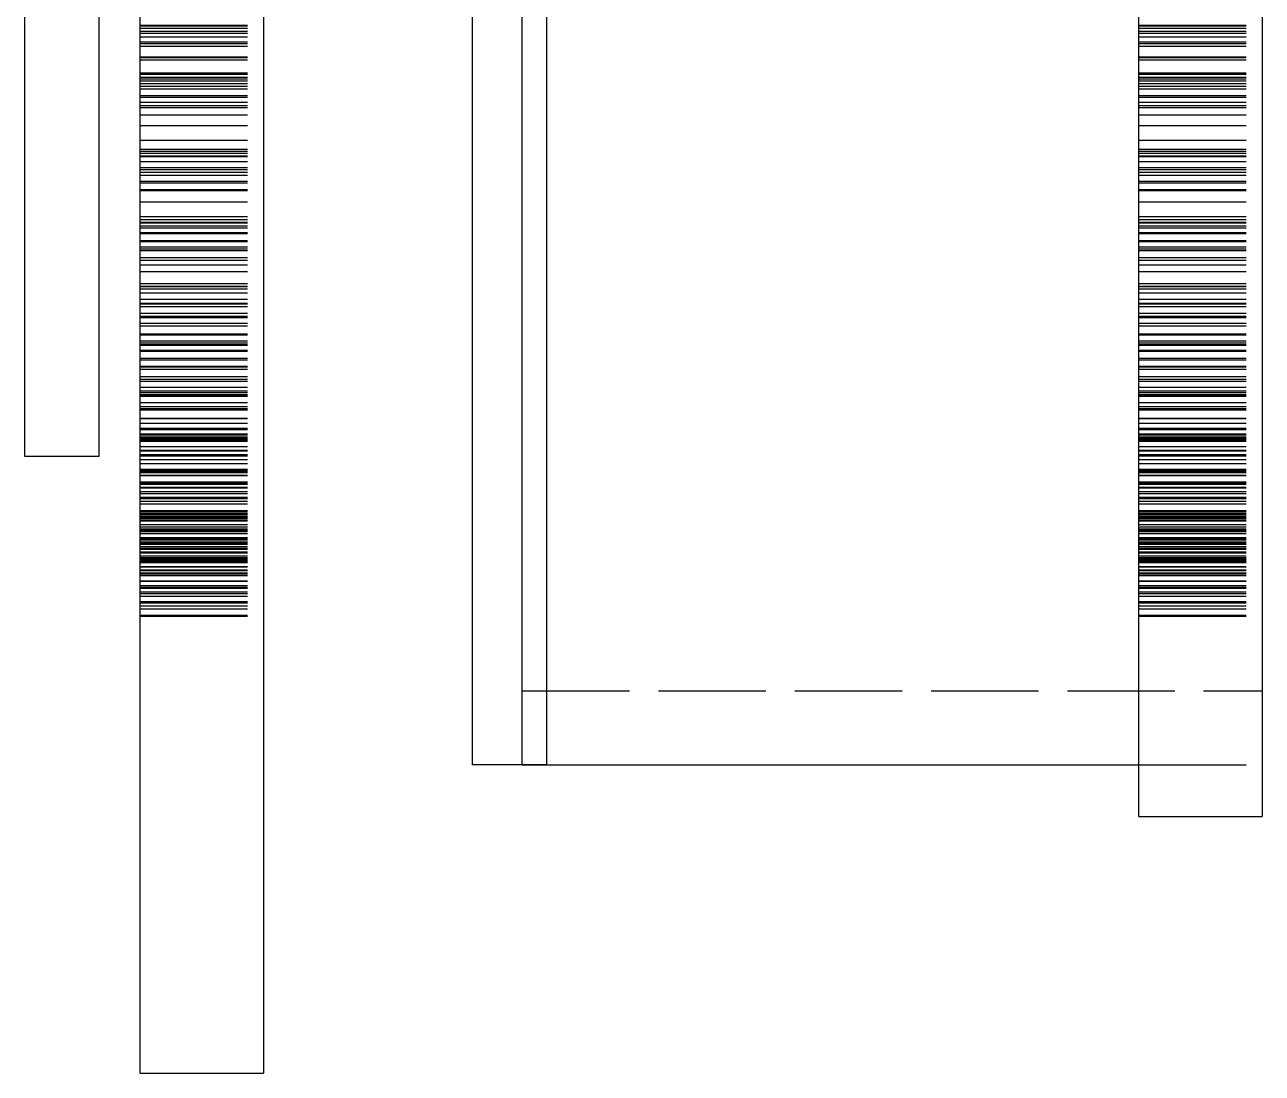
# Model space of a CAD drawing. Extents: x -49 to 4846, y -968 to 1090.
# Drawn here: x 4668.2 to 4768.6, y -967.9 to -882.9 of the extents above; entities that cross this region are included whole.
import ezdxf

# ---------------------------------------------------------------- set-up
doc = ezdxf.new("R2010")
doc.units = 0
doc.linetypes.add('DASHED', pattern=[11.05, 8.7, -2.35])
doc.linetypes.add('DOT', pattern=[2.2, 1.1, -1.1])
doc.layers.get('0').update_dxf_attribs({"linetype": 'CONTINUOUS'})
doc.layers.add('INVISIBLE', color=6, linetype='DOT')

msp = doc.modelspace()

# ---------------------------------------------------------------- linework, layer by layer
at = {"color": 1}
for p, q in [((4687.607727, -617.895823), (4687.607727, -967.895823)), ((4768.573243, -638.699746), (4768.573243, -947.0919)), ((4704.550059, -942.895823), (4704.550059, -642.895823)), ((4708.573243, -922.799634), (4708.573243, -642.895823)), ((4710.550059, -642.895823), (4710.550059, -922.799634)), ((4668.249041, -917.895823), (4668.249041, -667.895823)), ((4674.249041, -667.895823), (4674.249041, -901.148999)), ((4677.607727, -967.895823), (4677.607727, -792.895823)), ((4758.573243, -947.0919), (4758.573243, -792.895823)), ((4674.249041, -901.148999), (4674.249041, -917.895823)), ((4674.249041, -917.895823), (4668.249041, -917.895823)), ((4708.573243, -942.895823), (4708.573243, -922.799634)), ((4710.550059, -922.799634), (4710.550059, -942.895823)), ((4710.550059, -942.895823), (4704.550059, -942.895823)), ((4708.573243, -942.895823), (4758.573243, -942.895823)), ((4758.573243, -947.0919), (4768.573243, -947.0919)), ((4677.607727, -967.895823), (4687.607727, -967.895823))]:
    msp.add_line(p, q, dxfattribs=at)
at = {"layer": 'INVISIBLE', "linetype": 'DASHED'}
for p, q in [((4677.607727, -882.943732), (4687.607727, -882.943732)), ((4677.607727, -882.989425), (4687.607727, -882.989425)), ((4677.607727, -883.195875), (4687.607727, -883.195875)), ((4677.607727, -883.438525), (4687.607727, -883.438525)), ((4677.607727, -883.587588), (4687.607727, -883.587588)), ((4758.573243, -882.943732), (4768.573243, -882.943732)), ((4758.573243, -882.989425), (4768.573243, -882.989425)), ((4758.573243, -883.195875), (4768.573243, -883.195875)), ((4758.573243, -883.438525), (4768.573243, -883.438525)), ((4758.573243, -883.587586), (4768.573243, -883.587586)), ((4677.607727, -883.878772), (4687.607727, -883.878772)), ((4677.607727, -884.296161), (4687.607727, -884.296161)), ((4677.607727, -884.438676), (4687.607727, -884.438676)), ((4677.607727, -884.641451), (4687.607727, -884.641451)), ((4758.573243, -883.878772), (4768.573243, -883.878772)), ((4758.573243, -884.296161), (4768.573243, -884.296161)), ((4758.573243, -884.438676), (4768.573243, -884.438676)), ((4758.573243, -884.641451), (4768.573243, -884.641451)), ((4677.607727, -885.507742), (4687.607727, -885.507742)), ((4677.607727, -885.569768), (4687.607727, -885.569768)), ((4677.607727, -885.738739), (4687.607727, -885.738739)), ((4758.573243, -885.507742), (4768.573243, -885.507742)), ((4758.573243, -885.569768), (4768.573243, -885.569768)), ((4758.573243, -885.738739), (4768.573243, -885.738739)), ((4677.607727, -886.802633), (4687.607727, -886.802633)), ((4758.573243, -886.802633), (4768.573243, -886.802633)), ((4677.607727, -886.917263), (4687.607727, -886.917263)), ((4677.607727, -887.162561), (4687.607727, -887.162561)), ((4677.607727, -887.288836), (4687.607727, -887.288836)), ((4677.607727, -887.455539), (4687.607727, -887.455539)), ((4677.607727, -887.671051), (4687.607727, -887.671051)), ((4758.573243, -886.917263), (4768.573243, -886.917263)), ((4758.573243, -887.162561), (4768.573243, -887.162561)), ((4758.573243, -887.288836), (4768.573243, -887.288836)), ((4758.573243, -887.455539), (4768.573243, -887.455539)), ((4758.573243, -887.671053), (4768.573243, -887.671053)), ((4677.607727, -887.88823), (4687.607727, -887.88823)), ((4677.607727, -888.100974), (4687.607727, -888.100974)), ((4677.607727, -888.636351), (4687.607727, -888.636351)), ((4677.607727, -888.770397), (4687.607727, -888.770397)), ((4758.573243, -887.888229), (4768.573243, -887.888229)), ((4758.573243, -888.100974), (4768.573243, -888.100974)), ((4758.573243, -888.636351), (4768.573243, -888.636351)), ((4758.573243, -888.770399), (4768.573243, -888.770399)), ((4677.607727, -889.177907), (4687.607727, -889.177907)), ((4677.607727, -889.459264), (4687.607727, -889.459264)), ((4677.607727, -889.622066), (4687.607727, -889.622066)), ((4758.573243, -889.177907), (4768.573243, -889.177907)), ((4758.573243, -889.459264), (4768.573243, -889.459264)), ((4758.573243, -889.622066), (4768.573243, -889.622066)), ((4677.607727, -890.202803), (4687.607727, -890.202803)), ((4758.573243, -890.202801), (4768.573243, -890.202801)), ((4677.607727, -891.083899), (4687.607727, -891.083899)), ((4758.573243, -891.083899), (4768.573243, -891.083899)), ((4677.607727, -892.25236), (4687.607727, -892.25236)), ((4758.573243, -892.25236), (4768.573243, -892.25236)), ((4677.607727, -892.997742), (4687.607727, -892.997742)), ((4677.607727, -893.151149), (4687.607727, -893.151149)), ((4677.607727, -893.303476), (4687.607727, -893.303476)), ((4677.607727, -893.523025), (4687.607727, -893.523025)), ((4677.607727, -893.568994), (4687.607727, -893.568994)), ((4677.607727, -893.574577), (4687.607727, -893.574577)), ((4758.573243, -892.997742), (4768.573243, -892.997742)), ((4758.573243, -893.151149), (4768.573243, -893.151149)), ((4758.573243, -893.303476), (4768.573243, -893.303476)), ((4758.573243, -893.523025), (4768.573243, -893.523025)), ((4758.573243, -893.568994), (4768.573243, -893.568994)), ((4758.573243, -893.574577), (4768.573243, -893.574577)), ((4677.607727, -894.001245), (4687.607727, -894.001245)), ((4677.607727, -894.490573), (4687.607727, -894.490573)), ((4677.607727, -894.639624), (4687.607727, -894.639624)), ((4677.607727, -894.865908), (4687.607727, -894.865908)), ((4758.573243, -894.001246), (4768.573243, -894.001246)), ((4758.573243, -894.490573), (4768.573243, -894.490573)), ((4758.573243, -894.639624), (4768.573243, -894.639624)), ((4758.573243, -894.865909), (4768.573243, -894.865909)), ((4677.607727, -895.104901), (4687.607727, -895.104901)), ((4677.607727, -895.577354), (4687.607727, -895.577354)), ((4677.607727, -895.732508), (4687.607727, -895.732508)), ((4758.573243, -895.104901), (4768.573243, -895.104901)), ((4758.573243, -895.577354), (4768.573243, -895.577354)), ((4758.573243, -895.732508), (4768.573243, -895.732508)), ((4677.607727, -896.25244), (4687.607727, -896.25244)), ((4677.607727, -896.343949), (4687.607727, -896.343949)), ((4758.573243, -896.25244), (4768.573243, -896.25244)), ((4758.573243, -896.343947), (4768.573243, -896.343947)), ((4677.607727, -897.250761), (4687.607727, -897.250761)), ((4758.573243, -897.250761), (4768.573243, -897.250761)), ((4677.607727, -898.450896), (4687.607727, -898.450896)), ((4677.607727, -898.701267), (4687.607727, -898.701267)), ((4677.607727, -898.896602), (4687.607727, -898.896602)), ((4758.573243, -898.450896), (4768.573243, -898.450896)), ((4758.573243, -898.701267), (4768.573243, -898.701267)), ((4758.573243, -898.896601), (4768.573243, -898.896601)), ((4677.607727, -898.955215), (4687.607727, -898.955215)), ((4677.607727, -899.203118), (4687.607727, -899.203118)), ((4677.607727, -899.358682), (4687.607727, -899.358682)), ((4677.607727, -899.753172), (4687.607727, -899.753172)), ((4677.607727, -899.838863), (4687.607727, -899.838863)), ((4758.573243, -898.955215), (4768.573243, -898.955215)), ((4758.573243, -899.203118), (4768.573243, -899.203118)), ((4758.573243, -899.358682), (4768.573243, -899.358682)), ((4758.573243, -899.753172), (4768.573243, -899.753172)), ((4758.573243, -899.838865), (4768.573243, -899.838865)), ((4677.607727, -900.385212), (4687.607727, -900.385212)), ((4677.607727, -900.46463), (4687.607727, -900.46463)), ((4677.607727, -900.895333), (4687.607727, -900.895333)), ((4758.573243, -900.385212), (4768.573243, -900.385212)), ((4758.573243, -900.464631), (4768.573243, -900.464631)), ((4758.573243, -900.895333), (4768.573243, -900.895333)), ((4677.607727, -901.075499), (4687.607727, -901.075499)), ((4677.607727, -901.195189), (4687.607727, -901.195189)), ((4677.607727, -901.786099), (4687.607727, -901.786099)), ((4758.573243, -901.075499), (4768.573243, -901.075499)), ((4758.573243, -901.195189), (4768.573243, -901.195189)), ((4758.573243, -901.786099), (4768.573243, -901.786099)), ((4677.607727, -901.981106), (4687.607727, -901.981106)), ((4677.607727, -902.379271), (4687.607727, -902.379271)), ((4677.607727, -902.909215), (4687.607727, -902.909215)), ((4758.573243, -901.981104), (4768.573243, -901.981104)), ((4758.573243, -902.379272), (4768.573243, -902.379272)), ((4758.573243, -902.909215), (4768.573243, -902.909215)), ((4677.607727, -903.883838), (4687.607727, -903.883838)), ((4758.573243, -903.883838), (4768.573243, -903.883838)), ((4677.607727, -904.090243), (4687.607727, -904.090243)), ((4677.607727, -904.125629), (4687.607727, -904.125629)), ((4677.607727, -904.135179), (4687.607727, -904.135179)), ((4677.607727, -904.313741), (4687.607727, -904.313741)), ((4677.607727, -904.629694), (4687.607727, -904.629694)), ((4758.573243, -904.090243), (4768.573243, -904.090243)), ((4758.573243, -904.125628), (4768.573243, -904.125628)), ((4758.573243, -904.135179), (4768.573243, -904.135179)), ((4758.573243, -904.313741), (4768.573243, -904.313741)), ((4758.573243, -904.629694), (4768.573243, -904.629694)), ((4677.607727, -905.155466), (4687.607727, -905.155466)), ((4677.607727, -905.462721), (4687.607727, -905.462721)), ((4677.607727, -905.539288), (4687.607727, -905.539288)), ((4677.607727, -905.756174), (4687.607727, -905.756174)), ((4758.573243, -905.155468), (4768.573243, -905.155468)), ((4758.573243, -905.462721), (4768.573243, -905.462721)), ((4758.573243, -905.539289), (4768.573243, -905.539289)), ((4758.573243, -905.756174), (4768.573243, -905.756174)), ((4677.607727, -906.285401), (4687.607727, -906.285401)), ((4677.607727, -906.519056), (4687.607727, -906.519056)), ((4677.607727, -906.624879), (4687.607727, -906.624879)), ((4758.573243, -906.285401), (4768.573243, -906.285401)), ((4758.573243, -906.519056), (4768.573243, -906.519056)), ((4758.573243, -906.624879), (4768.573243, -906.624879)), ((4677.607727, -907.08681), (4687.607727, -907.08681)), ((4677.607727, -907.309187), (4687.607727, -907.309187)), ((4758.573243, -907.086808), (4768.573243, -907.086808)), ((4758.573243, -907.309187), (4768.573243, -907.309187)), ((4677.607727, -907.97271), (4687.607727, -907.97271)), ((4677.607727, -908.031696), (4687.607727, -908.031696)), ((4677.607727, -908.520205), (4687.607727, -908.520205)), ((4677.607727, -908.683543), (4687.607727, -908.683543)), ((4677.607727, -908.812756), (4687.607727, -908.812756)), ((4677.607727, -908.881547), (4687.607727, -908.881547)), ((4758.573243, -907.972711), (4768.573243, -907.972711)), ((4758.573243, -908.031696), (4768.573243, -908.031696)), ((4758.573243, -908.520205), (4768.573243, -908.520205)), ((4758.573243, -908.683543), (4768.573243, -908.683543)), ((4758.573243, -908.812755), (4768.573243, -908.812755)), ((4758.573243, -908.881547), (4768.573243, -908.881547)), ((4677.607727, -909.277515), (4687.607727, -909.277515)), ((4677.607727, -909.356349), (4687.607727, -909.356349)), ((4677.607727, -909.925151), (4687.607727, -909.925151)), ((4758.573243, -909.277515), (4768.573243, -909.277515)), ((4758.573243, -909.356349), (4768.573243, -909.356349)), ((4758.573243, -909.925152), (4768.573243, -909.925152)), ((4677.607727, -910.065159), (4687.607727, -910.065159)), ((4677.607727, -910.577292), (4687.607727, -910.577292)), ((4677.607727, -910.623855), (4687.607727, -910.623855)), ((4677.607727, -910.823191), (4687.607727, -910.823191)), ((4758.573243, -910.06516), (4768.573243, -910.06516)), ((4758.573243, -910.577292), (4768.573243, -910.577292)), ((4758.573243, -910.623855), (4768.573243, -910.623855)), ((4758.573243, -910.823191), (4768.573243, -910.823191)), ((4677.607727, -911.409052), (4687.607727, -911.409052)), ((4677.607727, -911.636188), (4687.607727, -911.636188)), ((4677.607727, -911.800349), (4687.607727, -911.800349)), ((4758.573243, -911.409052), (4768.573243, -911.409052)), ((4758.573243, -911.636185), (4768.573243, -911.636185)), ((4758.573243, -911.800348), (4768.573243, -911.800348)), ((4677.607727, -912.274865), (4687.607727, -912.274865)), ((4677.607727, -912.587781), (4687.607727, -912.587781)), ((4677.607727, -912.593246), (4687.607727, -912.593246)), ((4677.607727, -912.712737), (4687.607727, -912.712737)), ((4677.607727, -912.884282), (4687.607727, -912.884282)), ((4677.607727, -912.935147), (4687.607727, -912.935147)), ((4758.573243, -912.274865), (4768.573243, -912.274865)), ((4758.573243, -912.587781), (4768.573243, -912.587781)), ((4758.573243, -912.593246), (4768.573243, -912.593246)), ((4758.573243, -912.712737), (4768.573243, -912.712737)), ((4758.573243, -912.884282), (4768.573243, -912.884282)), ((4758.573243, -912.935146), (4768.573243, -912.935146)), ((4677.607727, -913.005506), (4687.607727, -913.005506)), ((4677.607727, -913.515621), (4687.607727, -913.515621)), ((4677.607727, -913.852851), (4687.607727, -913.852851)), ((4758.573243, -913.005507), (4768.573243, -913.005507)), ((4758.573243, -913.515621), (4768.573243, -913.515621)), ((4758.573243, -913.852851), (4768.573243, -913.852851)), ((4677.607727, -914.020192), (4687.607727, -914.020192)), ((4677.607727, -914.12468), (4687.607727, -914.12468)), ((4677.607727, -914.78645), (4687.607727, -914.78645)), ((4677.607727, -914.825077), (4687.607727, -914.825077)), ((4758.573243, -914.020193), (4768.573243, -914.020193)), ((4758.573243, -914.124682), (4768.573243, -914.124682)), ((4758.573243, -914.78645), (4768.573243, -914.78645)), ((4758.573243, -914.825077), (4768.573243, -914.825077)), ((4677.607727, -915.21143), (4687.607727, -915.21143)), ((4677.607727, -915.607074), (4687.607727, -915.607074)), ((4677.607727, -915.721664), (4687.607727, -915.721664)), ((4758.573243, -915.21143), (4768.573243, -915.21143)), ((4758.573243, -915.607072), (4768.573243, -915.607072)), ((4758.573243, -915.721664), (4768.573243, -915.721664)), ((4677.607727, -916.066749), (4687.607727, -916.066749)), ((4677.607727, -916.158195), (4687.607727, -916.158195)), ((4677.607727, -916.302445), (4687.607727, -916.302445)), ((4677.607727, -916.396527), (4687.607727, -916.396527)), ((4677.607727, -916.472718), (4687.607727, -916.472718)), ((4677.607727, -916.571642), (4687.607727, -916.571642)), ((4677.607727, -916.65894), (4687.607727, -916.65894)), ((4758.573243, -916.066749), (4768.573243, -916.066749)), ((4758.573243, -916.158195), (4768.573243, -916.158195)), ((4758.573243, -916.302445), (4768.573243, -916.302445)), ((4758.573243, -916.396527), (4768.573243, -916.396527)), ((4758.573243, -916.472717), (4768.573243, -916.472717)), ((4758.573243, -916.571642), (4768.573243, -916.571642)), ((4758.573243, -916.65894), (4768.573243, -916.65894)), ((4677.607727, -917.087245), (4687.607727, -917.087245)), ((4677.607727, -917.385119), (4687.607727, -917.385119)), ((4677.607727, -917.45314), (4687.607727, -917.45314)), ((4677.607727, -917.733595), (4687.607727, -917.733595)), ((4677.607727, -917.838896), (4687.607727, -917.838896)), ((4758.573243, -917.087245), (4768.573243, -917.087245)), ((4758.573243, -917.38512), (4768.573243, -917.38512)), ((4758.573243, -917.45314), (4768.573243, -917.45314)), ((4758.573243, -917.733597), (4768.573243, -917.733597)), ((4758.573243, -917.838896), (4768.573243, -917.838896)), ((4677.607727, -918.155871), (4687.607727, -918.155871)), ((4677.607727, -918.478835), (4687.607727, -918.478835)), ((4677.607727, -918.940159), (4687.607727, -918.940159)), ((4758.573243, -918.155871), (4768.573243, -918.155871)), ((4758.573243, -918.478835), (4768.573243, -918.478835)), ((4758.573243, -918.940159), (4768.573243, -918.940159)), ((4677.607727, -918.980123), (4687.607727, -918.980123)), ((4677.607727, -919.003132), (4687.607727, -919.003132)), ((4677.607727, -919.119384), (4687.607727, -919.119384)), ((4677.607727, -919.203096), (4687.607727, -919.203096)), ((4677.607727, -919.408236), (4687.607727, -919.408236)), ((4677.607727, -919.43588), (4687.607727, -919.43588)), ((4677.607727, -919.947502), (4687.607727, -919.947502)), ((4758.573243, -918.980121), (4768.573243, -918.980121)), ((4758.573243, -919.003132), (4768.573243, -919.003132)), ((4758.573243, -919.119384), (4768.573243, -919.119384)), ((4758.573243, -919.203096), (4768.573243, -919.203096)), ((4758.573243, -919.408235), (4768.573243, -919.408235)), ((4758.573243, -919.43588), (4768.573243, -919.43588)), ((4758.573243, -919.947502), (4768.573243, -919.947502)), ((4677.607727, -920.053821), (4687.607727, -920.053821)), ((4677.607727, -920.143547), (4687.607727, -920.143547)), ((4677.607727, -920.391023), (4687.607727, -920.391023)), ((4677.607727, -920.440054), (4687.607727, -920.440054)), ((4677.607727, -920.734313), (4687.607727, -920.734313)), ((4677.607727, -920.915037), (4687.607727, -920.915037)), ((4758.573243, -920.053821), (4768.573243, -920.053821)), ((4758.573243, -920.143548), (4768.573243, -920.143548)), ((4758.573243, -920.391022), (4768.573243, -920.391022)), ((4758.573243, -920.440054), (4768.573243, -920.440054)), ((4758.573243, -920.734315), (4768.573243, -920.734315)), ((4758.573243, -920.915037), (4768.573243, -920.915037)), ((4677.607727, -921.194014), (4687.607727, -921.194014)), ((4677.607727, -921.216232), (4687.607727, -921.216232)), ((4677.607727, -921.233686), (4687.607727, -921.233686)), ((4677.607727, -921.293943), (4687.607727, -921.293943)), ((4677.607727, -921.321374), (4687.607727, -921.321374)), ((4677.607727, -921.520765), (4687.607727, -921.520765)), ((4677.607727, -921.727397), (4687.607727, -921.727397)), ((4677.607727, -921.738903), (4687.607727, -921.738903)), ((4758.573243, -921.194014), (4768.573243, -921.194014)), ((4758.573243, -921.216232), (4768.573243, -921.216232)), ((4758.573243, -921.233686), (4768.573243, -921.233686)), ((4758.573243, -921.293943), (4768.573243, -921.293943)), ((4758.573243, -921.321374), (4768.573243, -921.321374)), ((4758.573243, -921.520765), (4768.573243, -921.520765)), ((4758.573243, -921.727396), (4768.573243, -921.727396)), ((4758.573243, -921.7389), (4768.573243, -921.7389)), ((4677.607727, -922.282037), (4687.607727, -922.282037)), ((4677.607727, -922.400896), (4687.607727, -922.400896)), ((4677.607727, -922.533606), (4687.607727, -922.533606)), ((4677.607727, -922.579405), (4687.607727, -922.579405)), ((4677.607727, -922.704379), (4687.607727, -922.704379)), ((4677.607727, -922.817331), (4687.607727, -922.817331)), ((4677.607727, -922.838991), (4687.607727, -922.838991)), ((4677.607727, -922.897688), (4687.607727, -922.897688)), ((4758.573243, -922.282038), (4768.573243, -922.282038)), ((4758.573243, -922.400896), (4768.573243, -922.400896)), ((4758.573243, -922.533606), (4768.573243, -922.533606)), ((4758.573243, -922.579405), (4768.573243, -922.579405)), ((4758.573243, -922.704379), (4768.573243, -922.704379)), ((4758.573243, -922.817331), (4768.573243, -922.817331)), ((4758.573243, -922.838991), (4768.573243, -922.838991)), ((4758.573243, -922.897688), (4768.573243, -922.897688)), ((4677.607727, -923.050506), (4687.607727, -923.050506)), ((4677.607727, -923.112215), (4687.607727, -923.112215)), ((4677.607727, -923.418905), (4687.607727, -923.418905)), ((4677.607727, -923.599785), (4687.607727, -923.599785)), ((4677.607727, -923.764375), (4687.607727, -923.764375)), ((4677.607727, -923.79017), (4687.607727, -923.79017)), ((4677.607727, -923.802203), (4687.607727, -923.802203)), ((4677.607727, -923.811226), (4687.607727, -923.811226)), ((4677.607727, -923.840646), (4687.607727, -923.840646)), ((4677.607727, -923.869971), (4687.607727, -923.869971)), ((4677.607727, -923.936048), (4687.607727, -923.936048)), ((4677.607727, -923.968403), (4687.607727, -923.968403)), ((4758.573243, -923.050506), (4768.573243, -923.050506)), ((4758.573243, -923.112217), (4768.573243, -923.112217)), ((4758.573243, -923.418903), (4768.573243, -923.418903)), ((4758.573243, -923.599785), (4768.573243, -923.599785)), ((4758.573243, -923.764374), (4768.573243, -923.764374)), ((4758.573243, -923.790171), (4768.573243, -923.790171)), ((4758.573243, -923.802203), (4768.573243, -923.802203)), ((4758.573243, -923.811226), (4768.573243, -923.811226)), ((4758.573243, -923.840646), (4768.573243, -923.840646)), ((4758.573243, -923.869969), (4768.573243, -923.869969)), ((4758.573243, -923.936048), (4768.573243, -923.936048)), ((4758.573243, -923.968403), (4768.573243, -923.968403)), ((4677.607727, -924.117035), (4687.607727, -924.117035)), ((4677.607727, -924.143832), (4687.607727, -924.143832)), ((4677.607727, -924.145654), (4687.607727, -924.145654)), ((4677.607727, -924.474516), (4687.607727, -924.474516)), ((4677.607727, -924.509203), (4687.607727, -924.509203)), ((4677.607727, -924.551875), (4687.607727, -924.551875)), ((4677.607727, -924.660599), (4687.607727, -924.660599)), ((4677.607727, -924.828842), (4687.607727, -924.828842)), ((4677.607727, -924.855715), (4687.607727, -924.855715)), ((4677.607727, -924.88909), (4687.607727, -924.88909)), ((4758.573243, -924.117035), (4768.573243, -924.117035)), ((4758.573243, -924.143832), (4768.573243, -924.143832)), ((4758.573243, -924.145654), (4768.573243, -924.145654)), ((4758.573243, -924.474515), (4768.573243, -924.474515)), ((4758.573243, -924.509203), (4768.573243, -924.509203)), ((4758.573243, -924.551875), (4768.573243, -924.551875)), ((4758.573243, -924.660601), (4768.573243, -924.660601)), ((4758.573243, -924.828842), (4768.573243, -924.828842)), ((4758.573243, -924.855717), (4768.573243, -924.855717)), ((4758.573243, -924.889089), (4768.573243, -924.889089)), ((4677.607727, -924.99975), (4687.607727, -924.99975)), ((4677.607727, -925.193878), (4687.607727, -925.193878)), ((4677.607727, -925.323909), (4687.607727, -925.323909)), ((4677.607727, -925.362947), (4687.607727, -925.362947)), ((4677.607727, -925.411828), (4687.607727, -925.411828)), ((4677.607727, -925.626178), (4687.607727, -925.626178)), ((4677.607727, -925.712916), (4687.607727, -925.712916)), ((4677.607727, -925.95632), (4687.607727, -925.95632)), ((4758.573243, -924.99975), (4768.573243, -924.99975)), ((4758.573243, -925.193878), (4768.573243, -925.193878)), ((4758.573243, -925.323909), (4768.573243, -925.323909)), ((4758.573243, -925.362945), (4768.573243, -925.362945)), ((4758.573243, -925.411828), (4768.573243, -925.411828)), ((4758.573243, -925.626178), (4768.573243, -925.626178)), ((4758.573243, -925.712916), (4768.573243, -925.712916)), ((4758.573243, -925.956322), (4768.573243, -925.956322)), ((4677.607727, -926.082002), (4687.607727, -926.082002)), ((4677.607727, -926.12274), (4687.607727, -926.12274)), ((4677.607727, -926.210557), (4687.607727, -926.210557)), ((4677.607727, -926.31054), (4687.607727, -926.31054)), ((4677.607727, -926.408668), (4687.607727, -926.408668)), ((4677.607727, -926.500148), (4687.607727, -926.500148)), ((4677.607727, -926.822297), (4687.607727, -926.822297)), ((4677.607727, -926.842712), (4687.607727, -926.842712)), ((4758.573243, -926.082002), (4768.573243, -926.082002)), ((4758.573243, -926.12274), (4768.573243, -926.12274)), ((4758.573243, -926.210555), (4768.573243, -926.210555)), ((4758.573243, -926.31054), (4768.573243, -926.31054)), ((4758.573243, -926.40867), (4768.573243, -926.40867)), ((4758.573243, -926.500148), (4768.573243, -926.500148)), ((4758.573243, -926.822297), (4768.573243, -926.822297)), ((4758.573243, -926.842712), (4768.573243, -926.842712)), ((4677.607727, -927.083256), (4687.607727, -927.083256)), ((4677.607727, -927.142256), (4687.607727, -927.142256)), ((4677.607727, -927.319933), (4687.607727, -927.319933)), ((4677.607727, -927.423236), (4687.607727, -927.423236)), ((4677.607727, -927.546731), (4687.607727, -927.546731)), ((4677.607727, -927.992367), (4687.607727, -927.992367)), ((4677.607727, -927.996626), (4687.607727, -927.996626)), ((4758.573243, -927.083256), (4768.573243, -927.083256)), ((4758.573243, -927.142256), (4768.573243, -927.142256)), ((4758.573243, -927.319933), (4768.573243, -927.319933)), ((4758.573243, -927.423236), (4768.573243, -927.423236)), ((4758.573243, -927.546731), (4768.573243, -927.546731)), ((4758.573243, -927.992367), (4768.573243, -927.992367)), ((4758.573243, -927.996626), (4768.573243, -927.996626)), ((4677.607727, -928.355455), (4687.607727, -928.355455)), ((4677.607727, -928.504261), (4687.607727, -928.504261)), ((4677.607727, -928.585015), (4687.607727, -928.585015)), ((4677.607727, -928.86716), (4687.607727, -928.86716)), ((4758.573243, -928.355455), (4768.573243, -928.355455)), ((4758.573243, -928.504261), (4768.573243, -928.504261)), ((4758.573243, -928.585014), (4768.573243, -928.585014)), ((4758.573243, -928.86716), (4768.573243, -928.86716)), ((4677.607727, -929.003561), (4687.607727, -929.003561)), ((4677.607727, -929.212315), (4687.607727, -929.212315)), ((4677.607727, -929.648645), (4687.607727, -929.648645)), ((4677.607727, -929.763883), (4687.607727, -929.763883)), ((4758.573243, -929.003562), (4768.573243, -929.003562)), ((4758.573243, -929.212315), (4768.573243, -929.212315)), ((4758.573243, -929.648645), (4768.573243, -929.648645)), ((4758.573243, -929.763883), (4768.573243, -929.763883)), ((4677.607727, -930.008817), (4687.607727, -930.008817)), ((4677.607727, -930.260763), (4687.607727, -930.260763)), ((4677.607727, -930.764619), (4687.607727, -930.764619)), ((4677.607727, -930.848737), (4687.607727, -930.848737)), ((4758.573243, -930.008817), (4768.573243, -930.008817)), ((4758.573243, -930.260764), (4768.573243, -930.260764)), ((4758.573243, -930.764618), (4768.573243, -930.764618)), ((4758.573243, -930.848738), (4768.573243, -930.848738)), ((4708.573243, -936.895823), (4768.573243, -936.895823)), ((4758.573243, -942.895823), (4768.573243, -942.895823))]:
    msp.add_line(p, q, dxfattribs=at)

doc.saveas('drawing.dxf')
